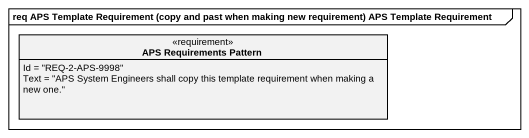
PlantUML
@startuml
mainframe req APS Template Requirement (copy and past when making new requirement) APS Template Requirement
hide circle
hide empty members
class "APS Requirements Pattern" as APS_Requirements_Pattern <<requirement>> {
  Id = "REQ-2-APS-9998"
  Text = "APS System Engineers shall copy this template requirement when making a new one."
}
@enduml
